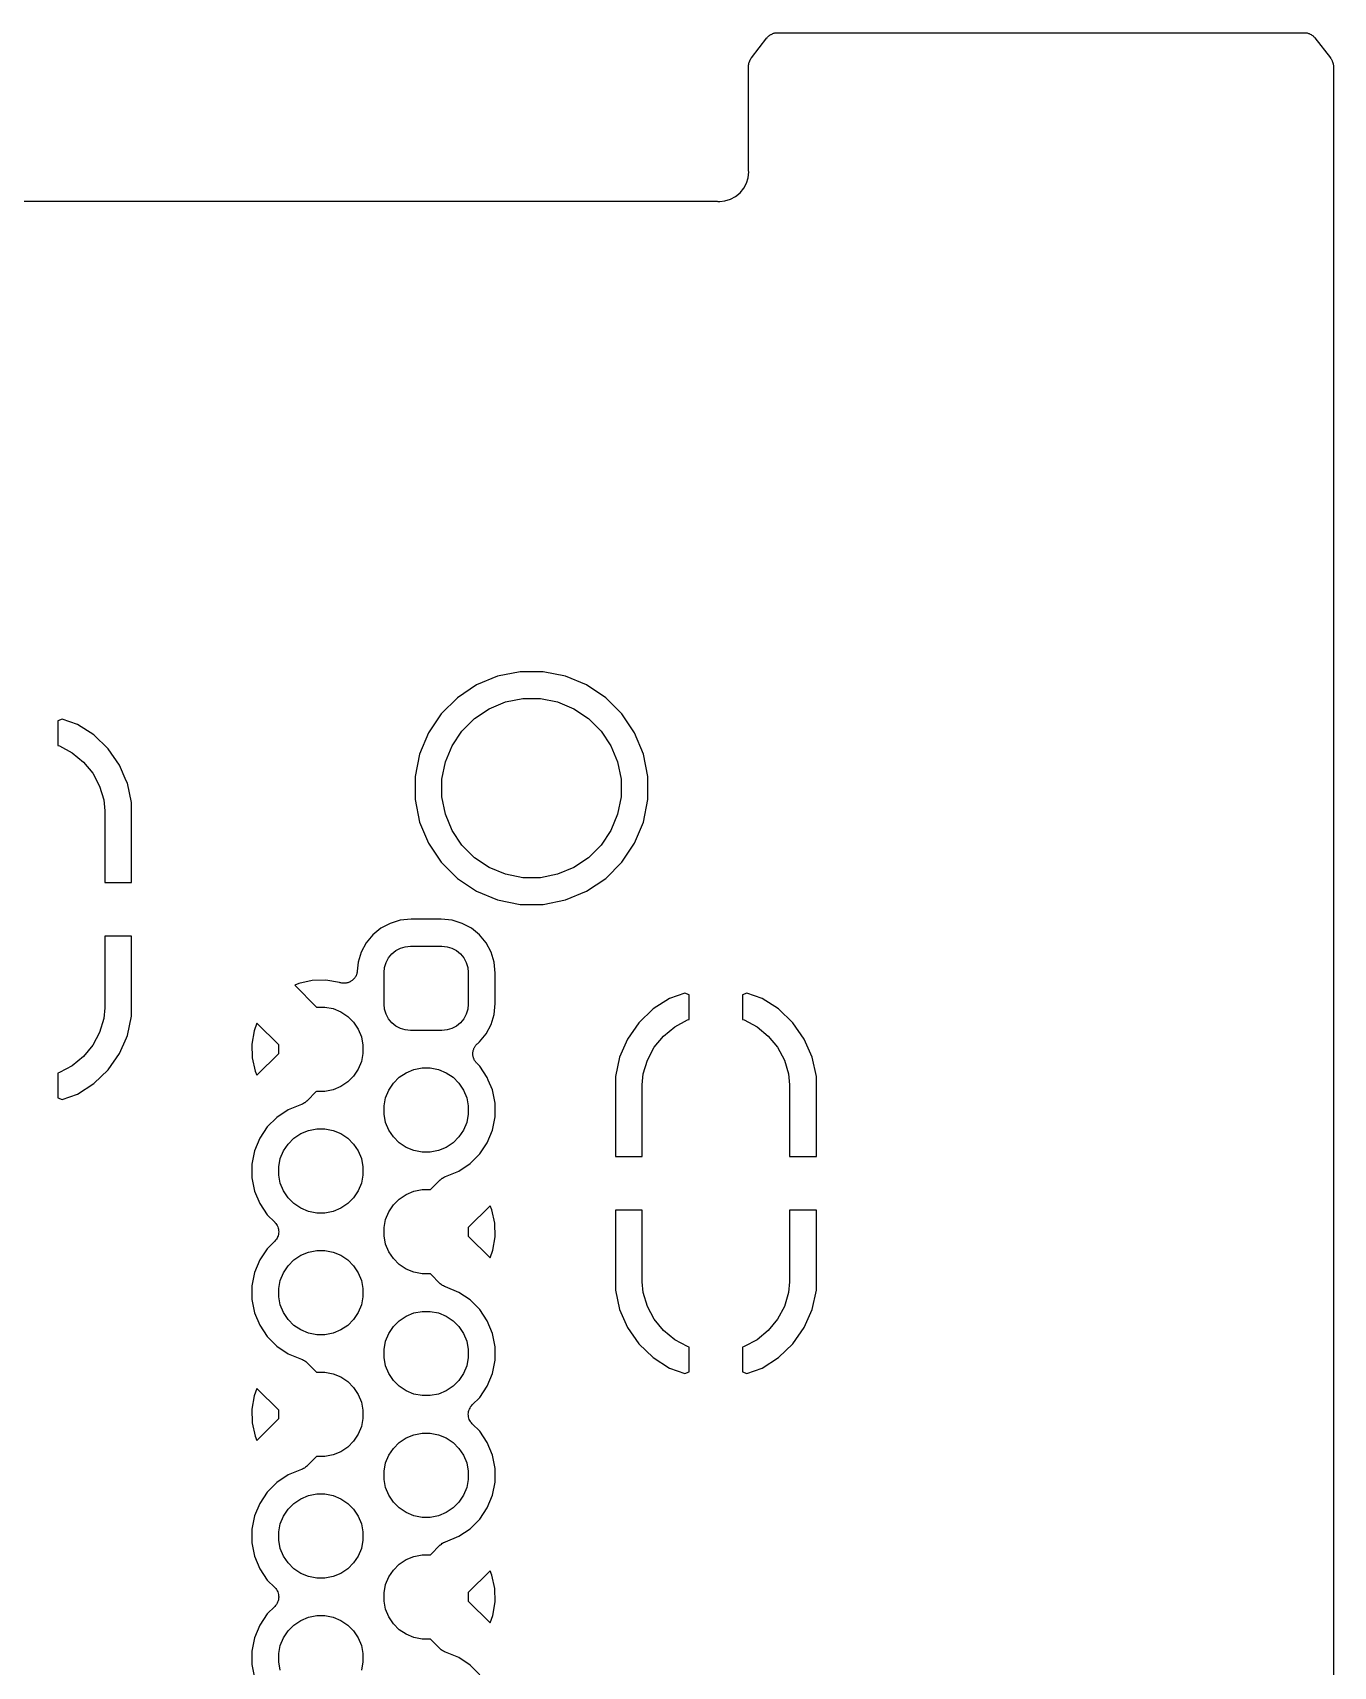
# Model space of a CAD drawing. Extents: x 49 to 143, y -158 to -38.
# Drawn here: x 130.5 to 142.85, y -53.42 to -37.92 of the extents above; entities that cross this region are included whole.
import ezdxf

# ---------------------------------------------------------------- set-up
doc = ezdxf.new("R2010")
doc.units = 0
doc.layers.add('BLACK', color=7, linetype='CONTINUOUS')

msp = doc.modelspace()

# ---------------------------------------------------------------- linework, layer by layer
at = {"layer": 'BLACK', "linetype": 'CONTINUOUS'}
for p, q in [((137.326, -38.1613), (137.474, -37.9708)), ((137.474, -37.9708), (137.475, -37.9694)), ((137.475, -37.9694), (137.48, -37.9643)), ((137.48, -37.9643), (137.485, -37.9587)), ((137.485, -37.9587), (137.489, -37.9554)), ((137.489, -37.9554), (137.493, -37.9517)), ((137.493, -37.9517), (137.499, -37.9476)), ((137.499, -37.9476), (137.504, -37.943)), ((137.504, -37.943), (137.509, -37.9406)), ((137.509, -37.9406), (137.513, -37.9376)), ((137.513, -37.9376), (137.52, -37.9348)), ((137.52, -37.9348), (137.526, -37.9314)), ((137.526, -37.9314), (137.531, -37.9299)), ((137.531, -37.9299), (137.536, -37.9278)), ((137.536, -37.9278), (137.543, -37.9263)), ((137.543, -37.9263), (137.55, -37.9242)), ((137.55, -37.9242), (137.555, -37.9237)), ((137.555, -37.9237), (137.56, -37.9226)), ((137.56, -37.9226), (137.567, -37.9225)), ((137.567, -37.9225), (137.574, -37.9218)), ((137.574, -37.9218), (142.575, -37.9218)), ((142.575, -37.9218), (142.577, -37.9218)), ((142.577, -37.9218), (142.584, -37.9226)), ((142.584, -37.9226), (142.591, -37.9228)), ((142.591, -37.9228), (142.596, -37.924)), ((142.596, -37.924), (142.601, -37.9246)), ((142.601, -37.9246), (142.608, -37.9268)), ((142.608, -37.9268), (142.615, -37.9284)), ((142.615, -37.9284), (142.62, -37.9305)), ((142.62, -37.9305), (142.625, -37.9321)), ((142.625, -37.9321), (142.631, -37.9356)), ((142.631, -37.9356), (142.638, -37.9385)), ((142.638, -37.9385), (142.642, -37.9415)), ((142.642, -37.9415), (142.647, -37.944)), ((142.647, -37.944), (142.652, -37.9487)), ((142.652, -37.9487), (142.658, -37.9528)), ((142.658, -37.9528), (142.662, -37.9566)), ((142.662, -37.9566), (142.666, -37.9599)), ((142.666, -37.9599), (142.67, -37.9656)), ((142.67, -37.9656), (142.675, -37.9708)), ((142.675, -37.9708), (142.823, -38.1613)), ((137.299, -38.2375), (137.3, -38.2337)), ((137.299, -38.2393), (137.299, -38.2375)), ((137.299, -39.2231), (137.299, -38.2393)), ((137.3, -38.2298), (137.301, -38.2214)), ((137.3, -38.2337), (137.3, -38.2298)), ((137.301, -38.2214), (137.302, -38.2129)), ((137.302, -38.2129), (137.303, -38.2092)), ((137.303, -38.2092), (137.304, -38.2054)), ((137.304, -38.2054), (137.307, -38.1974)), ((137.307, -38.1974), (137.31, -38.1893)), ((137.31, -38.1893), (137.311, -38.1859)), ((137.311, -38.1859), (137.313, -38.1823)), ((137.313, -38.1823), (137.317, -38.175)), ((137.317, -38.175), (137.322, -38.1675)), ((137.322, -38.1675), (137.324, -38.1646)), ((137.324, -38.1646), (137.326, -38.1613)), ((142.823, -38.1613), (142.824, -38.1627)), ((142.824, -38.1627), (142.826, -38.166)), ((142.826, -38.166), (142.829, -38.169)), ((142.829, -38.169), (142.833, -38.1766)), ((142.833, -38.1766), (142.837, -38.1839)), ((142.837, -38.1839), (142.839, -38.1875)), ((142.839, -38.1875), (142.84, -38.1909)), ((142.84, -38.1909), (142.843, -38.1991)), ((142.843, -38.1991), (142.846, -38.2071)), ((142.846, -38.2071), (142.846, -38.2109)), ((142.846, -38.2109), (142.848, -38.2146)), ((142.848, -38.2146), (142.848, -38.2231)), ((142.848, -38.2231), (142.85, -38.2316)), ((142.85, -38.2316), (142.85, -38.2355)), ((142.85, -38.2355), (142.85, -38.2393)), ((142.85, -38.2393), (142.85, -147.177)), ((137.253, -39.3988), (137.279, -39.3503)), ((137.279, -39.3503), (137.295, -39.2977)), ((137.295, -39.2977), (137.301, -39.243)), ((137.3, -39.2284), (137.299, -39.2231)), ((137.3, -39.2337), (137.3, -39.2284)), ((137.3, -39.2355), (137.3, -39.2337)), ((137.301, -39.243), (137.3, -39.2355)), ((55.3157, -39.522), (137, -39.522)), ((137, -39.522), (137.002, -39.522)), ((137.002, -39.522), (137.007, -39.5226)), ((137.007, -39.5226), (137.013, -39.5226)), ((137.013, -39.5226), (137.02, -39.5234)), ((137.02, -39.5234), (137.028, -39.5226)), ((137.028, -39.5226), (137.075, -39.518)), ((137.028, -39.5226), (137.028, -39.5226)), ((137.075, -39.518), (137.128, -39.502)), ((137.128, -39.502), (137.176, -39.4761)), ((137.176, -39.4761), (137.219, -39.4412)), ((137.219, -39.4412), (137.253, -39.3988)), ((135.13, -43.986), (134.917, -44.0284)), ((135.348, -43.986), (135.13, -43.986)), ((135.561, -44.0284), (135.348, -43.986)), ((134.716, -44.1116), (134.535, -44.2325)), ((134.917, -44.0284), (134.716, -44.1116)), ((135.762, -44.1116), (135.561, -44.0284)), ((135.943, -44.2325), (135.762, -44.1116)), ((134.535, -44.2325), (134.381, -44.3862)), ((134.836, -44.3367), (134.991, -44.2727)), ((134.991, -44.2727), (135.155, -44.24)), ((135.155, -44.24), (135.323, -44.24)), ((135.323, -44.24), (135.487, -44.2727)), ((135.487, -44.2727), (135.642, -44.3367)), ((136.097, -44.3862), (135.943, -44.2325)), ((130.784, -44.4348), (130.743, -44.4502)), ((130.743, -44.4502), (130.743, -44.6856)), ((130.928, -44.4855), (130.784, -44.4348)), ((131.084, -44.586), (130.928, -44.4855)), ((134.381, -44.3862), (134.261, -44.5671)), ((134.579, -44.5482), (134.697, -44.4298)), ((134.697, -44.4298), (134.836, -44.3367)), ((135.642, -44.3367), (135.781, -44.4298)), ((135.781, -44.4298), (135.899, -44.5482)), ((136.217, -44.5671), (136.097, -44.3862)), ((131.22, -44.7166), (131.084, -44.586)), ((134.261, -44.5671), (134.177, -44.768)), ((134.486, -44.6874), (134.579, -44.5482)), ((135.899, -44.5482), (135.992, -44.6874)), ((136.301, -44.768), (136.217, -44.5671)), ((130.743, -44.6856), (130.758, -44.6902)), ((130.758, -44.6902), (130.88, -44.7552)), ((130.88, -44.7552), (130.986, -44.8426)), ((131.328, -44.8712), (131.22, -44.7166)), ((134.177, -44.768), (134.135, -44.9813)), ((134.422, -44.8421), (134.486, -44.6874)), ((135.992, -44.6874), (136.056, -44.8421)), ((136.343, -44.9813), (136.301, -44.768)), ((130.986, -44.8426), (131.074, -44.9492)), ((131.074, -44.9492), (131.139, -45.0708)), ((131.392, -45.0196), (131.328, -44.8712)), ((134.389, -45.0063), (134.422, -44.8421)), ((136.056, -44.8421), (136.089, -45.0063)), ((131.139, -45.0708), (131.179, -45.2028)), ((131.403, -45.0439), (131.392, -45.0196)), ((131.392, -45.0196), (131.392, -45.0196)), ((131.443, -45.2267), (131.403, -45.0439)), ((134.135, -44.9813), (134.135, -45.1987)), ((134.389, -45.1737), (134.389, -45.0063)), ((136.089, -45.0063), (136.089, -45.1737)), ((136.343, -45.1987), (136.343, -44.9813)), ((131.179, -45.2028), (131.189, -45.3056)), ((131.443, -45.986), (131.443, -45.2267)), ((134.135, -45.1987), (134.177, -45.412)), ((134.422, -45.3379), (134.389, -45.1737)), ((136.089, -45.1737), (136.056, -45.3379)), ((136.301, -45.412), (136.343, -45.1987)), ((131.189, -45.3056), (131.189, -45.986)), ((134.177, -45.412), (134.261, -45.6129)), ((134.486, -45.4926), (134.422, -45.3379)), ((136.056, -45.3379), (135.992, -45.4926)), ((136.217, -45.6129), (136.301, -45.412)), ((134.579, -45.6318), (134.486, -45.4926)), ((135.992, -45.4926), (135.899, -45.6318)), ((134.261, -45.6129), (134.381, -45.7938)), ((134.697, -45.7502), (134.579, -45.6318)), ((135.899, -45.6318), (135.781, -45.7502)), ((136.097, -45.7938), (136.217, -45.6129)), ((134.381, -45.7938), (134.535, -45.9475)), ((134.836, -45.8433), (134.697, -45.7502)), ((134.991, -45.9073), (134.836, -45.8433)), ((135.642, -45.8433), (135.487, -45.9073)), ((135.781, -45.7502), (135.642, -45.8433)), ((135.943, -45.9475), (136.097, -45.7938)), ((131.189, -45.986), (131.443, -45.986)), ((134.535, -45.9475), (134.716, -46.0684)), ((135.155, -45.94), (134.991, -45.9073)), ((135.323, -45.94), (135.155, -45.94)), ((135.487, -45.9073), (135.323, -45.94)), ((135.762, -46.0684), (135.943, -45.9475)), ((134.716, -46.0684), (134.917, -46.1516)), ((134.917, -46.1516), (135.13, -46.194)), ((135.13, -46.194), (135.348, -46.194)), ((135.348, -46.194), (135.561, -46.1516)), ((135.561, -46.1516), (135.762, -46.0684)), ((133.991, -46.3445), (133.896, -46.3733)), ((134.096, -46.3342), (133.991, -46.3445)), ((134.382, -46.3342), (134.096, -46.3342)), ((134.487, -46.3445), (134.382, -46.3342)), ((134.582, -46.3733), (134.487, -46.3445)), ((131.189, -46.494), (131.189, -47.1744)), ((131.443, -46.494), (131.189, -46.494)), ((131.443, -47.2533), (131.443, -46.494)), ((133.732, -46.4829), (133.669, -46.5595)), ((133.808, -46.42), (133.732, -46.4829)), ((133.896, -46.3733), (133.808, -46.42)), ((134.67, -46.42), (134.582, -46.3733)), ((134.746, -46.4829), (134.67, -46.42)), ((134.809, -46.5595), (134.746, -46.4829)), ((133.622, -46.6469), (133.593, -46.7418)), ((133.669, -46.5595), (133.622, -46.6469)), ((133.912, -46.6633), (133.95, -46.6322)), ((133.95, -46.6322), (133.994, -46.6091)), ((133.994, -46.6091), (134.041, -46.5948)), ((134.041, -46.5948), (134.089, -46.59)), ((134.089, -46.59), (134.389, -46.59)), ((134.389, -46.59), (134.437, -46.5948)), ((134.437, -46.5948), (134.484, -46.6091)), ((134.484, -46.6091), (134.528, -46.6322)), ((134.528, -46.6322), (134.566, -46.6633)), ((134.856, -46.6469), (134.809, -46.5595)), ((134.885, -46.7418), (134.856, -46.6469)), ((133.593, -46.7418), (133.585, -46.8276)), ((133.839, -46.8404), (133.844, -46.7915)), ((133.844, -46.7915), (133.858, -46.7446)), ((133.858, -46.7446), (133.881, -46.7013)), ((133.881, -46.7013), (133.912, -46.6633)), ((134.566, -46.6633), (134.597, -46.7013)), ((134.597, -46.7013), (134.62, -46.7446)), ((134.62, -46.7446), (134.634, -46.7915)), ((134.634, -46.7915), (134.639, -46.8404)), ((134.895, -46.8466), (134.885, -46.7418)), ((133.031, -46.944), (132.992, -46.96)), ((132.992, -46.96), (132.992, -46.9612)), ((132.992, -46.9612), (133.198, -47.1677)), ((133.158, -46.9153), (133.031, -46.944)), ((133.287, -46.9121), (133.158, -46.9153)), ((133.415, -46.9342), (133.287, -46.9121)), ((133.417, -46.9348), (133.415, -46.9342)), ((133.421, -46.9365), (133.417, -46.9348)), ((133.429, -46.9381), (133.421, -46.9365)), ((133.437, -46.9403), (133.429, -46.9381)), ((133.441, -46.9406), (133.437, -46.9403)), ((133.445, -46.9415), (133.441, -46.9406)), ((133.453, -46.9415), (133.445, -46.9415)), ((133.462, -46.9421), (133.453, -46.9415)), ((133.466, -46.9416), (133.462, -46.9421)), ((133.47, -46.9417), (133.466, -46.9416)), ((133.478, -46.9401), (133.47, -46.9417)), ((133.486, -46.9391), (133.478, -46.9401)), ((133.49, -46.9378), (133.486, -46.9391)), ((133.494, -46.937), (133.49, -46.9378)), ((133.502, -46.934), (133.494, -46.937)), ((133.51, -46.9314), (133.502, -46.934)), ((133.513, -46.9293), (133.51, -46.9314)), ((133.517, -46.9277), (133.513, -46.9293)), ((133.524, -46.9233), (133.517, -46.9277)), ((133.531, -46.9193), (133.524, -46.9233)), ((133.535, -46.9165), (133.531, -46.9193)), ((133.538, -46.9142), (133.535, -46.9165)), ((133.544, -46.9085), (133.538, -46.9142)), ((133.55, -46.9032), (133.544, -46.9085)), ((133.553, -46.8998), (133.55, -46.9032)), ((133.556, -46.8969), (133.553, -46.8998)), ((133.561, -46.8901), (133.556, -46.8969)), ((133.566, -46.8837), (133.561, -46.8901)), ((133.567, -46.8799), (133.566, -46.8837)), ((133.57, -46.8764), (133.567, -46.8799)), ((133.573, -46.8689), (133.57, -46.8764)), ((133.577, -46.8616), (133.573, -46.8689)), ((133.578, -46.8575), (133.577, -46.8616)), ((133.58, -46.8536), (133.578, -46.8575)), ((133.581, -46.8456), (133.58, -46.8536)), ((133.584, -46.8378), (133.581, -46.8456)), ((133.585, -46.8294), (133.584, -46.8336)), ((133.584, -46.8336), (133.584, -46.8378)), ((133.585, -46.8276), (133.585, -46.8294)), ((133.839, -47.1396), (133.839, -46.8404)), ((134.639, -46.8404), (134.639, -47.1396)), ((134.895, -47.1334), (134.895, -46.8466)), ((136.55, -47.0855), (136.394, -47.186)), ((136.694, -47.0348), (136.55, -47.0855)), ((136.735, -47.0502), (136.694, -47.0348)), ((136.735, -47.2856), (136.735, -47.0502)), ((137.284, -47.0348), (137.243, -47.0502)), ((137.243, -47.0502), (137.243, -47.2856)), ((137.428, -47.0855), (137.284, -47.0348)), ((137.584, -47.186), (137.428, -47.0855)), ((131.179, -47.2772), (131.139, -47.4092)), ((131.189, -47.1744), (131.179, -47.2772)), ((131.403, -47.4361), (131.443, -47.2533)), ((133.198, -47.1677), (133.2, -47.1675)), ((133.2, -47.1675), (133.278, -47.1675)), ((133.278, -47.1675), (133.356, -47.1829)), ((133.356, -47.1829), (133.428, -47.213)), ((133.428, -47.213), (133.494, -47.2568)), ((133.494, -47.2568), (133.55, -47.3125)), ((133.844, -47.1885), (133.839, -47.1396)), ((133.858, -47.2354), (133.844, -47.1885)), ((133.881, -47.2787), (133.858, -47.2354)), ((133.912, -47.3167), (133.881, -47.2787)), ((134.597, -47.2787), (134.566, -47.3167)), ((134.62, -47.2354), (134.597, -47.2787)), ((134.634, -47.1885), (134.62, -47.2354)), ((134.639, -47.1396), (134.634, -47.1885)), ((134.856, -47.3331), (134.885, -47.2382)), ((134.885, -47.2382), (134.895, -47.1334)), ((136.394, -47.186), (136.258, -47.3166)), ((137.72, -47.3166), (137.584, -47.186)), ((131.139, -47.4092), (131.074, -47.5308)), ((132.606, -47.3926), (132.584, -47.5195)), ((132.633, -47.3209), (132.606, -47.3926)), ((132.839, -47.5269), (132.633, -47.3209)), ((133.55, -47.3125), (133.593, -47.378)), ((133.593, -47.378), (133.624, -47.4508)), ((133.95, -47.3478), (133.912, -47.3167)), ((133.994, -47.3709), (133.95, -47.3478)), ((134.041, -47.3852), (133.994, -47.3709)), ((134.089, -47.39), (134.041, -47.3852)), ((134.389, -47.39), (134.089, -47.39)), ((134.437, -47.3852), (134.389, -47.39)), ((134.484, -47.3709), (134.437, -47.3852)), ((134.528, -47.3478), (134.484, -47.3709)), ((134.566, -47.3167), (134.528, -47.3478)), ((134.746, -47.4971), (134.809, -47.4205)), ((134.809, -47.4205), (134.856, -47.3331)), ((136.258, -47.3166), (136.15, -47.4712)), ((136.492, -47.4426), (136.598, -47.3552)), ((136.598, -47.3552), (136.72, -47.2902)), ((136.72, -47.2902), (136.735, -47.2856)), ((137.243, -47.2856), (137.258, -47.2902)), ((137.258, -47.2902), (137.38, -47.3552)), ((137.38, -47.3552), (137.486, -47.4426)), ((137.828, -47.4712), (137.72, -47.3166)), ((131.074, -47.5308), (130.986, -47.6374)), ((131.328, -47.6088), (131.393, -47.4594)), ((131.393, -47.4594), (131.403, -47.4361)), ((131.393, -47.4594), (131.393, -47.4594)), ((132.584, -47.5195), (132.587, -47.6483)), ((132.839, -47.5281), (132.839, -47.5269)), ((132.839, -47.6069), (132.839, -47.5281)), ((133.624, -47.4508), (133.639, -47.5281)), ((133.639, -47.5281), (133.639, -47.6069)), ((134.684, -47.5842), (134.686, -47.5786)), ((134.684, -47.5908), (134.684, -47.5842)), ((134.686, -47.5786), (134.687, -47.573)), ((134.687, -47.573), (134.69, -47.5668)), ((134.69, -47.5668), (134.692, -47.5605)), ((134.692, -47.5605), (134.695, -47.5554)), ((134.695, -47.5554), (134.697, -47.5501)), ((134.697, -47.5501), (134.7, -47.5446)), ((134.7, -47.5446), (134.704, -47.5387)), ((134.704, -47.5387), (134.707, -47.5343)), ((134.707, -47.5343), (134.711, -47.5295)), ((134.711, -47.5295), (134.715, -47.5248)), ((134.715, -47.5248), (134.719, -47.5197)), ((134.719, -47.5197), (134.724, -47.5161)), ((134.724, -47.5161), (134.728, -47.512)), ((134.728, -47.512), (134.746, -47.4971)), ((136.15, -47.4712), (136.075, -47.6439)), ((136.339, -47.6708), (136.404, -47.5492)), ((136.404, -47.5492), (136.492, -47.4426)), ((137.486, -47.4426), (137.574, -47.5492)), ((137.574, -47.5492), (137.639, -47.6708)), ((137.903, -47.6439), (137.828, -47.4712)), ((130.88, -47.7248), (130.758, -47.7898)), ((130.986, -47.6374), (130.88, -47.7248)), ((131.22, -47.7634), (131.328, -47.6088)), ((132.587, -47.6483), (132.615, -47.7756)), ((132.633, -47.8146), (132.839, -47.6081)), ((132.839, -47.6081), (132.839, -47.6069)), ((133.624, -47.6842), (133.593, -47.757)), ((133.639, -47.6069), (133.624, -47.6842)), ((134.682, -47.5972), (134.684, -47.5908)), ((134.682, -47.603), (134.682, -47.5972)), ((134.682, -47.6088), (134.682, -47.603)), ((134.682, -47.6154), (134.682, -47.6088)), ((134.682, -47.622), (134.682, -47.6154)), ((134.683, -47.6277), (134.682, -47.622)), ((134.684, -47.6335), (134.683, -47.6277)), ((134.686, -47.6399), (134.684, -47.6335)), ((134.687, -47.6464), (134.686, -47.6399)), ((134.689, -47.6517), (134.687, -47.6464)), ((134.691, -47.6573), (134.689, -47.6517)), ((134.694, -47.6632), (134.691, -47.6573)), ((134.696, -47.6693), (134.694, -47.6632)), ((134.699, -47.6742), (134.696, -47.6693)), ((134.702, -47.6793), (134.699, -47.6742)), ((134.706, -47.6845), (134.702, -47.6793)), ((134.71, -47.69), (134.706, -47.6845)), ((134.714, -47.6941), (134.71, -47.69)), ((134.718, -47.6987), (134.714, -47.6941)), ((134.719, -47.6999), (134.718, -47.6987)), ((134.747, -47.7281), (134.719, -47.6999)), ((134.819, -47.8352), (134.747, -47.7281)), ((136.075, -47.6439), (136.035, -47.8267)), ((136.299, -47.8028), (136.339, -47.6708)), ((137.639, -47.6708), (137.679, -47.8028)), ((137.943, -47.8267), (137.903, -47.6439)), ((130.758, -47.7898), (130.743, -47.7944)), ((130.743, -47.7944), (130.743, -48.0298)), ((130.928, -47.9945), (131.084, -47.894)), ((131.084, -47.894), (131.22, -47.7634)), ((132.615, -47.7756), (132.632, -47.8143)), ((132.632, -47.8143), (132.633, -47.8146)), ((133.494, -47.8782), (133.428, -47.922)), ((133.55, -47.8225), (133.494, -47.8782)), ((133.593, -47.757), (133.55, -47.8225)), ((133.885, -47.9555), (133.928, -47.89)), ((133.928, -47.89), (133.984, -47.8343)), ((133.984, -47.8343), (134.05, -47.7905)), ((134.05, -47.7905), (134.122, -47.7604)), ((134.122, -47.7604), (134.2, -47.745)), ((134.2, -47.745), (134.278, -47.745)), ((134.278, -47.745), (134.356, -47.7604)), ((134.356, -47.7604), (134.428, -47.7905)), ((134.428, -47.7905), (134.494, -47.8343)), ((134.494, -47.8343), (134.55, -47.89)), ((134.55, -47.89), (134.593, -47.9555)), ((134.829, -47.8616), (134.819, -47.8352)), ((134.868, -47.9542), (134.829, -47.8616)), ((136.035, -47.8267), (136.035, -48.586)), ((136.289, -47.9056), (136.299, -47.8028)), ((137.679, -47.8028), (137.689, -47.9056)), ((137.943, -48.586), (137.943, -47.8267)), ((130.743, -48.0298), (130.784, -48.0452)), ((130.784, -48.0452), (130.928, -47.9945)), ((133.198, -47.9673), (133.105, -48.0605)), ((133.2, -47.9675), (133.198, -47.9673)), ((133.278, -47.9675), (133.2, -47.9675)), ((133.356, -47.9521), (133.278, -47.9675)), ((133.428, -47.922), (133.356, -47.9521)), ((133.839, -48.1056), (133.854, -48.0283)), ((133.854, -48.0283), (133.885, -47.9555)), ((134.593, -47.9555), (134.624, -48.0283)), ((134.624, -48.0283), (134.639, -48.1056)), ((134.893, -48.0806), (134.868, -47.9542)), ((136.289, -48.586), (136.289, -47.9056)), ((137.689, -47.9056), (137.689, -48.586)), ((132.929, -48.1429), (132.822, -48.2145)), ((133.055, -48.0907), (132.929, -48.1429)), ((133.063, -48.0886), (133.055, -48.0907)), ((133.064, -48.088), (133.063, -48.0883)), ((133.063, -48.0883), (133.063, -48.0886)), ((133.074, -48.0826), (133.064, -48.088)), ((133.085, -48.0772), (133.074, -48.0826)), ((133.086, -48.0764), (133.085, -48.0767)), ((133.085, -48.0767), (133.085, -48.0772)), ((133.095, -48.069), (133.086, -48.0764)), ((133.104, -48.0617), (133.095, -48.069)), ((133.105, -48.0607), (133.104, -48.0617)), ((133.105, -48.0605), (133.105, -48.0607)), ((133.105, -48.0607), (133.105, -48.0607)), ((133.105, -48.0607), (133.105, -48.0607)), ((133.839, -48.1844), (133.839, -48.1056)), ((133.854, -48.2617), (133.839, -48.1844)), ((134.639, -48.1844), (134.624, -48.2617)), ((134.639, -48.1056), (134.639, -48.1844)), ((134.868, -48.3358), (134.893, -48.2094)), ((134.893, -48.2094), (134.893, -48.0806)), ((132.731, -48.3056), (132.659, -48.4127)), ((132.822, -48.2145), (132.731, -48.3056)), ((133.05, -48.368), (133.122, -48.3379)), ((133.122, -48.3379), (133.2, -48.3225)), ((133.2, -48.3225), (133.278, -48.3225)), ((133.278, -48.3225), (133.356, -48.3379)), ((133.356, -48.3379), (133.428, -48.368)), ((133.885, -48.3345), (133.854, -48.2617)), ((133.928, -48.4), (133.885, -48.3345)), ((134.593, -48.3345), (134.55, -48.4)), ((134.624, -48.2617), (134.593, -48.3345)), ((134.819, -48.4548), (134.868, -48.3358)), ((132.659, -48.4127), (132.61, -48.5317)), ((132.885, -48.533), (132.928, -48.4675)), ((132.928, -48.4675), (132.984, -48.4118)), ((132.984, -48.4118), (133.05, -48.368)), ((133.428, -48.368), (133.494, -48.4118)), ((133.494, -48.4118), (133.55, -48.4675)), ((133.55, -48.4675), (133.593, -48.533)), ((133.984, -48.4557), (133.928, -48.4)), ((134.05, -48.4995), (133.984, -48.4557)), ((134.122, -48.5296), (134.05, -48.4995)), ((134.428, -48.4995), (134.356, -48.5296)), ((134.494, -48.4557), (134.428, -48.4995)), ((134.55, -48.4), (134.494, -48.4557)), ((134.747, -48.5619), (134.819, -48.4548)), ((132.61, -48.5317), (132.585, -48.6581)), ((132.585, -48.6581), (132.585, -48.7869)), ((132.839, -48.6831), (132.854, -48.6058)), ((132.854, -48.6058), (132.885, -48.533)), ((133.593, -48.533), (133.624, -48.6058)), ((133.624, -48.6058), (133.639, -48.6831)), ((134.2, -48.545), (134.122, -48.5296)), ((134.278, -48.545), (134.2, -48.545)), ((134.356, -48.5296), (134.278, -48.545)), ((134.549, -48.7246), (134.656, -48.653)), ((134.656, -48.653), (134.747, -48.5619)), ((136.035, -48.586), (136.289, -48.586)), ((137.689, -48.586), (137.943, -48.586)), ((132.585, -48.7869), (132.61, -48.9133)), ((132.839, -48.7619), (132.839, -48.6831)), ((132.854, -48.8392), (132.839, -48.7619)), ((133.639, -48.7619), (133.624, -48.8392)), ((133.639, -48.6831), (133.639, -48.7619)), ((134.28, -48.9002), (134.373, -48.807)), ((134.373, -48.8068), (134.374, -48.8058)), ((134.373, -48.807), (134.373, -48.8068)), ((134.373, -48.8068), (134.373, -48.8068)), ((134.373, -48.8068), (134.373, -48.8068)), ((134.374, -48.8058), (134.383, -48.7985)), ((134.383, -48.7985), (134.392, -48.7911)), ((134.392, -48.7911), (134.393, -48.7908)), ((134.393, -48.7903), (134.404, -48.7849)), ((134.393, -48.7908), (134.393, -48.7903)), ((134.404, -48.7849), (134.414, -48.7795)), ((134.414, -48.7795), (134.415, -48.7792)), ((134.415, -48.7789), (134.423, -48.7768)), ((134.415, -48.7792), (134.415, -48.7789)), ((134.423, -48.7768), (134.549, -48.7246)), ((132.61, -48.9133), (132.659, -49.0323)), ((132.885, -48.912), (132.854, -48.8392)), ((132.928, -48.9775), (132.885, -48.912)), ((132.984, -49.0332), (132.928, -48.9775)), ((133.55, -48.9775), (133.494, -49.0332)), ((133.593, -48.912), (133.55, -48.9775)), ((133.624, -48.8392), (133.593, -48.912)), ((133.984, -48.9893), (134.05, -48.9455)), ((134.05, -48.9455), (134.122, -48.9154)), ((134.122, -48.9154), (134.2, -48.9)), ((134.2, -48.9), (134.278, -48.9)), ((134.278, -48.9), (134.28, -48.9002)), ((132.659, -49.0323), (132.731, -49.1394)), ((132.731, -49.1394), (132.802, -49.2102)), ((133.05, -49.077), (132.984, -49.0332)), ((133.122, -49.1071), (133.05, -49.077)), ((133.2, -49.1225), (133.122, -49.1071)), ((133.278, -49.1225), (133.2, -49.1225)), ((133.356, -49.1071), (133.278, -49.1225)), ((133.428, -49.077), (133.356, -49.1071)), ((133.494, -49.0332), (133.428, -49.077)), ((133.854, -49.1833), (133.885, -49.1105)), ((133.885, -49.1105), (133.928, -49.045)), ((133.928, -49.045), (133.984, -48.9893)), ((134.845, -49.0529), (134.639, -49.2594)), ((134.846, -49.0532), (134.845, -49.0529)), ((134.863, -49.0919), (134.846, -49.0532)), ((134.891, -49.2192), (134.863, -49.0919)), ((136.035, -49.094), (136.035, -49.8533)), ((136.289, -49.094), (136.035, -49.094)), ((136.289, -49.7744), (136.289, -49.094)), ((137.689, -49.094), (137.689, -49.7744)), ((137.943, -49.094), (137.689, -49.094)), ((137.943, -49.8533), (137.943, -49.094)), ((132.802, -49.2102), (132.802, -49.2108)), ((132.802, -49.2108), (132.802, -49.2108)), ((132.802, -49.2108), (132.802, -49.2108)), ((132.802, -49.2108), (132.803, -49.2115)), ((132.803, -49.2115), (132.811, -49.2209)), ((132.811, -49.2209), (132.818, -49.2301)), ((132.818, -49.2301), (132.818, -49.2305)), ((132.818, -49.2305), (132.819, -49.2308)), ((132.819, -49.2308), (132.824, -49.2415)), ((132.824, -49.2415), (132.83, -49.252)), ((132.83, -49.252), (132.83, -49.2524)), ((132.83, -49.2524), (132.83, -49.2528)), ((132.83, -49.2528), (132.833, -49.2644)), ((132.833, -49.2644), (132.837, -49.2758)), ((132.837, -49.2758), (132.837, -49.2762)), ((132.837, -49.2762), (132.837, -49.2766)), ((132.837, -49.2766), (132.838, -49.2885)), ((132.838, -49.2885), (132.839, -49.3004)), ((133.839, -49.2606), (133.854, -49.1833)), ((133.839, -49.3394), (133.839, -49.2606)), ((134.639, -49.2594), (134.639, -49.2606)), ((134.639, -49.2606), (134.639, -49.3394)), ((134.894, -49.348), (134.891, -49.2192)), ((132.802, -49.3898), (132.731, -49.4606)), ((132.809, -49.3805), (132.802, -49.3898)), ((132.817, -49.3714), (132.809, -49.3805)), ((132.818, -49.3706), (132.817, -49.371)), ((132.817, -49.371), (132.817, -49.3714)), ((132.823, -49.3601), (132.818, -49.3706)), ((132.829, -49.3496), (132.823, -49.3601)), ((132.833, -49.3374), (132.829, -49.3488)), ((132.829, -49.3488), (132.829, -49.3492)), ((132.829, -49.3492), (132.829, -49.3496)), ((132.836, -49.326), (132.833, -49.3374)), ((132.838, -49.3132), (132.836, -49.3251)), ((132.836, -49.3251), (132.836, -49.3255)), ((132.836, -49.3255), (132.836, -49.326)), ((132.839, -49.3013), (132.838, -49.3132)), ((132.839, -49.3004), (132.839, -49.3009)), ((132.839, -49.3009), (132.839, -49.3013)), ((133.854, -49.4167), (133.839, -49.3394)), ((133.885, -49.4895), (133.854, -49.4167)), ((134.639, -49.3394), (134.639, -49.3406)), ((134.639, -49.3406), (134.845, -49.5466)), ((134.872, -49.4749), (134.894, -49.348)), ((132.659, -49.5677), (132.61, -49.6867)), ((132.731, -49.4606), (132.659, -49.5677)), ((132.928, -49.6225), (132.984, -49.5668)), ((132.984, -49.5668), (133.05, -49.523)), ((133.05, -49.523), (133.122, -49.4929)), ((133.122, -49.4929), (133.2, -49.4775)), ((133.2, -49.4775), (133.278, -49.4775)), ((133.278, -49.4775), (133.356, -49.4929)), ((133.356, -49.4929), (133.428, -49.523)), ((133.428, -49.523), (133.494, -49.5668)), ((133.494, -49.5668), (133.55, -49.6225)), ((133.928, -49.555), (133.885, -49.4895)), ((133.984, -49.6107), (133.928, -49.555)), ((134.845, -49.5466), (134.872, -49.4749)), ((132.61, -49.6867), (132.585, -49.8131)), ((132.854, -49.7608), (132.885, -49.688)), ((132.885, -49.688), (132.928, -49.6225)), ((133.55, -49.6225), (133.593, -49.688)), ((133.593, -49.688), (133.624, -49.7608)), ((134.05, -49.6545), (133.984, -49.6107)), ((134.122, -49.6846), (134.05, -49.6545)), ((134.2, -49.7), (134.122, -49.6846)), ((134.278, -49.7), (134.2, -49.7)), ((134.28, -49.6998), (134.278, -49.7)), ((134.373, -49.793), (134.28, -49.6998)), ((132.585, -49.8131), (132.585, -49.9419)), ((132.839, -49.8381), (132.854, -49.7608)), ((132.839, -49.9169), (132.839, -49.8381)), ((133.624, -49.7608), (133.639, -49.8381)), ((133.639, -49.8381), (133.639, -49.9169)), ((134.382, -49.8004), (134.373, -49.793)), ((134.391, -49.8079), (134.382, -49.8004)), ((134.391, -49.8082), (134.391, -49.8079)), ((134.392, -49.8087), (134.391, -49.8082)), ((134.402, -49.8142), (134.392, -49.8087)), ((134.412, -49.8199), (134.402, -49.8142)), ((134.413, -49.8201), (134.412, -49.8199)), ((134.414, -49.8204), (134.413, -49.8201)), ((134.422, -49.823), (134.414, -49.8204)), ((134.549, -49.8754), (134.422, -49.823)), ((134.656, -49.947), (134.549, -49.8754)), ((136.035, -49.8533), (136.075, -50.0361)), ((136.299, -49.8772), (136.289, -49.7744)), ((136.339, -50.0092), (136.299, -49.8772)), ((137.679, -49.8772), (137.639, -50.0092)), ((137.689, -49.7744), (137.679, -49.8772)), ((137.903, -50.0361), (137.943, -49.8533)), ((132.585, -49.9419), (132.61, -50.0683)), ((132.61, -50.0683), (132.659, -50.1873)), ((132.854, -49.9942), (132.839, -49.9169)), ((132.885, -50.067), (132.854, -49.9942)), ((132.928, -50.1325), (132.885, -50.067)), ((133.593, -50.067), (133.55, -50.1325)), ((133.624, -49.9942), (133.593, -50.067)), ((133.639, -49.9169), (133.624, -49.9942)), ((134.122, -50.0704), (134.2, -50.055)), ((134.2, -50.055), (134.278, -50.055)), ((134.278, -50.055), (134.356, -50.0704)), ((134.747, -50.0381), (134.656, -49.947)), ((134.819, -50.1452), (134.747, -50.0381)), ((136.075, -50.0361), (136.15, -50.2088)), ((136.404, -50.1308), (136.339, -50.0092)), ((137.639, -50.0092), (137.574, -50.1308)), ((137.828, -50.2088), (137.903, -50.0361)), ((132.659, -50.1873), (132.731, -50.2944)), ((132.984, -50.1882), (132.928, -50.1325)), ((133.05, -50.232), (132.984, -50.1882)), ((133.494, -50.1882), (133.428, -50.232)), ((133.55, -50.1325), (133.494, -50.1882)), ((133.885, -50.2655), (133.928, -50.2)), ((133.928, -50.2), (133.984, -50.1443)), ((133.984, -50.1443), (134.05, -50.1005)), ((134.05, -50.1005), (134.122, -50.0704)), ((134.356, -50.0704), (134.428, -50.1005)), ((134.428, -50.1005), (134.494, -50.1443)), ((134.494, -50.1443), (134.55, -50.2)), ((134.55, -50.2), (134.593, -50.2655)), ((134.868, -50.2642), (134.819, -50.1452)), ((136.15, -50.2088), (136.258, -50.3634)), ((136.492, -50.2374), (136.404, -50.1308)), ((137.574, -50.1308), (137.486, -50.2374)), ((137.72, -50.3634), (137.828, -50.2088)), ((132.731, -50.2944), (132.822, -50.3855)), ((133.122, -50.2621), (133.05, -50.232)), ((133.2, -50.2775), (133.122, -50.2621)), ((133.278, -50.2775), (133.2, -50.2775)), ((133.356, -50.2621), (133.278, -50.2775)), ((133.428, -50.232), (133.356, -50.2621)), ((133.839, -50.4156), (133.854, -50.3383)), ((133.854, -50.3383), (133.885, -50.2655)), ((134.593, -50.2655), (134.624, -50.3383)), ((134.624, -50.3383), (134.639, -50.4156)), ((134.893, -50.3906), (134.868, -50.2642)), ((136.258, -50.3634), (136.394, -50.494)), ((136.598, -50.3248), (136.492, -50.2374)), ((136.72, -50.3898), (136.598, -50.3248)), ((137.38, -50.3248), (137.258, -50.3898)), ((137.486, -50.2374), (137.38, -50.3248)), ((137.584, -50.494), (137.72, -50.3634)), ((132.822, -50.3855), (132.929, -50.4571)), ((132.929, -50.4571), (133.056, -50.5095)), ((133.056, -50.5095), (133.064, -50.5121)), ((133.064, -50.5121), (133.065, -50.5124)), ((133.065, -50.5124), (133.066, -50.5126)), ((133.066, -50.5126), (133.076, -50.5183)), ((133.076, -50.5183), (133.086, -50.5238)), ((133.086, -50.5238), (133.087, -50.5243)), ((133.087, -50.5243), (133.087, -50.5246)), ((133.087, -50.5246), (133.096, -50.5321)), ((133.096, -50.5321), (133.105, -50.5395)), ((133.839, -50.4944), (133.839, -50.4156)), ((133.854, -50.5717), (133.839, -50.4944)), ((134.639, -50.4944), (134.624, -50.5717)), ((134.639, -50.4156), (134.639, -50.4944)), ((134.868, -50.6458), (134.893, -50.5194)), ((134.893, -50.5194), (134.893, -50.3906)), ((136.394, -50.494), (136.55, -50.5945)), ((136.735, -50.3944), (136.72, -50.3898)), ((136.735, -50.6298), (136.735, -50.3944)), ((137.258, -50.3898), (137.243, -50.3944)), ((137.243, -50.3944), (137.243, -50.6298)), ((137.428, -50.5945), (137.584, -50.494)), ((133.105, -50.5395), (133.198, -50.6327)), ((133.198, -50.6327), (133.2, -50.6325)), ((133.2, -50.6325), (133.278, -50.6325)), ((133.278, -50.6325), (133.356, -50.6479)), ((133.356, -50.6479), (133.428, -50.678)), ((133.428, -50.678), (133.494, -50.7218)), ((133.885, -50.6445), (133.854, -50.5717)), ((133.928, -50.71), (133.885, -50.6445)), ((134.593, -50.6445), (134.55, -50.71)), ((134.624, -50.5717), (134.593, -50.6445)), ((134.819, -50.7648), (134.868, -50.6458)), ((136.55, -50.5945), (136.694, -50.6452)), ((136.694, -50.6452), (136.735, -50.6298)), ((137.243, -50.6298), (137.284, -50.6452)), ((137.284, -50.6452), (137.428, -50.5945)), ((132.633, -50.7859), (132.606, -50.8576)), ((132.839, -50.9919), (132.633, -50.7859)), ((133.494, -50.7218), (133.55, -50.7775)), ((133.55, -50.7775), (133.593, -50.843)), ((133.593, -50.843), (133.624, -50.9158)), ((133.984, -50.7657), (133.928, -50.71)), ((134.05, -50.8095), (133.984, -50.7657)), ((134.122, -50.8396), (134.05, -50.8095)), ((134.2, -50.855), (134.122, -50.8396)), ((134.356, -50.8396), (134.278, -50.855)), ((134.428, -50.8095), (134.356, -50.8396)), ((134.494, -50.7657), (134.428, -50.8095)), ((134.55, -50.71), (134.494, -50.7657)), ((134.747, -50.8719), (134.819, -50.7648)), ((132.606, -50.8576), (132.584, -50.9845)), ((132.584, -50.9845), (132.587, -51.1133)), ((132.839, -50.9931), (132.839, -50.9919)), ((132.839, -51.0719), (132.839, -50.9931)), ((133.624, -50.9158), (133.639, -50.9931)), ((133.639, -50.9931), (133.639, -51.0719)), ((134.278, -50.855), (134.2, -50.855)), ((134.642, -51.0065), (134.645, -50.9951)), ((134.645, -50.9951), (134.649, -50.9837)), ((134.649, -50.9829), (134.655, -50.9723)), ((134.649, -50.9833), (134.649, -50.9829)), ((134.649, -50.9837), (134.649, -50.9833)), ((134.655, -50.9723), (134.66, -50.9619)), ((134.66, -50.9619), (134.661, -50.9615)), ((134.661, -50.9611), (134.669, -50.9519)), ((134.661, -50.9615), (134.661, -50.9611)), ((134.669, -50.9519), (134.676, -50.9427)), ((134.676, -50.9427), (134.747, -50.8719)), ((132.587, -51.1133), (132.615, -51.2406)), ((132.633, -51.2796), (132.839, -51.0731)), ((132.839, -51.0731), (132.839, -51.0719)), ((133.624, -51.1492), (133.593, -51.222)), ((133.639, -51.0719), (133.624, -51.1492)), ((134.639, -51.0312), (134.64, -51.0193)), ((134.639, -51.0316), (134.639, -51.0312)), ((134.639, -51.0321), (134.639, -51.0316)), ((134.64, -51.0438), (134.639, -51.0321)), ((134.64, -51.0193), (134.642, -51.0074)), ((134.641, -51.0559), (134.64, -51.0438)), ((134.641, -51.0563), (134.641, -51.0559)), ((134.641, -51.0567), (134.641, -51.0563)), ((134.645, -51.0681), (134.641, -51.0567)), ((134.642, -51.007), (134.642, -51.0065)), ((134.642, -51.0074), (134.642, -51.007)), ((134.648, -51.0797), (134.645, -51.0681)), ((134.648, -51.0801), (134.648, -51.0797)), ((134.648, -51.0805), (134.648, -51.0801)), ((134.654, -51.0911), (134.648, -51.0805)), ((134.659, -51.1017), (134.654, -51.0911)), ((134.66, -51.102), (134.659, -51.1017)), ((134.66, -51.1024), (134.66, -51.102)), ((134.668, -51.1117), (134.66, -51.1024)), ((134.675, -51.121), (134.668, -51.1117)), ((134.676, -51.1216), (134.675, -51.121)), ((134.676, -51.1217), (134.676, -51.1216)), ((134.676, -51.1223), (134.676, -51.1217)), ((134.676, -51.1217), (134.676, -51.1217)), ((134.747, -51.1931), (134.676, -51.1223)), ((132.615, -51.2406), (132.632, -51.2793)), ((132.632, -51.2793), (132.633, -51.2796)), ((133.55, -51.2875), (133.494, -51.3432)), ((133.593, -51.222), (133.55, -51.2875)), ((133.928, -51.355), (133.984, -51.2993)), ((133.984, -51.2993), (134.05, -51.2555)), ((134.05, -51.2555), (134.122, -51.2254)), ((134.122, -51.2254), (134.2, -51.21)), ((134.2, -51.21), (134.278, -51.21)), ((134.278, -51.21), (134.356, -51.2254)), ((134.356, -51.2254), (134.428, -51.2555)), ((134.428, -51.2555), (134.494, -51.2993)), ((134.494, -51.2993), (134.55, -51.355)), ((134.819, -51.3002), (134.747, -51.1931)), ((134.868, -51.4192), (134.819, -51.3002)), ((133.198, -51.4323), (133.105, -51.5255)), ((133.2, -51.4325), (133.198, -51.4323)), ((133.278, -51.4325), (133.2, -51.4325)), ((133.356, -51.4171), (133.278, -51.4325)), ((133.428, -51.387), (133.356, -51.4171)), ((133.494, -51.3432), (133.428, -51.387)), ((133.854, -51.4933), (133.885, -51.4205)), ((133.885, -51.4205), (133.928, -51.355)), ((134.55, -51.355), (134.593, -51.4205)), ((134.593, -51.4205), (134.624, -51.4933)), ((134.893, -51.5456), (134.868, -51.4192)), ((132.929, -51.6079), (132.822, -51.6795)), ((133.055, -51.5557), (132.929, -51.6079)), ((133.063, -51.5536), (133.055, -51.5557)), ((133.064, -51.553), (133.063, -51.5533)), ((133.063, -51.5533), (133.063, -51.5536)), ((133.074, -51.5476), (133.064, -51.553)), ((133.085, -51.5422), (133.074, -51.5476)), ((133.086, -51.5414), (133.085, -51.5417)), ((133.085, -51.5417), (133.085, -51.5422)), ((133.095, -51.534), (133.086, -51.5414)), ((133.104, -51.5267), (133.095, -51.534)), ((133.105, -51.5257), (133.104, -51.5267)), ((133.105, -51.5255), (133.105, -51.5257)), ((133.105, -51.5257), (133.105, -51.5257)), ((133.105, -51.5257), (133.105, -51.5257)), ((133.839, -51.5706), (133.854, -51.4933)), ((133.839, -51.6494), (133.839, -51.5706)), ((134.624, -51.4933), (134.639, -51.5706)), ((134.639, -51.5706), (134.639, -51.6494)), ((134.893, -51.6744), (134.893, -51.5456)), ((132.731, -51.7706), (132.659, -51.8777)), ((132.822, -51.6795), (132.731, -51.7706)), ((133.854, -51.7267), (133.839, -51.6494)), ((133.885, -51.7995), (133.854, -51.7267)), ((134.624, -51.7267), (134.593, -51.7995)), ((134.639, -51.6494), (134.624, -51.7267)), ((134.868, -51.8008), (134.893, -51.6744)), ((132.659, -51.8777), (132.61, -51.9967)), ((132.928, -51.9325), (132.984, -51.8768)), ((132.984, -51.8768), (133.05, -51.833)), ((133.05, -51.833), (133.122, -51.8029)), ((133.122, -51.8029), (133.2, -51.7875)), ((133.2, -51.7875), (133.278, -51.7875)), ((133.278, -51.7875), (133.356, -51.8029)), ((133.356, -51.8029), (133.428, -51.833)), ((133.428, -51.833), (133.494, -51.8768)), ((133.494, -51.8768), (133.55, -51.9325)), ((133.928, -51.865), (133.885, -51.7995)), ((133.984, -51.9207), (133.928, -51.865)), ((134.05, -51.9645), (133.984, -51.9207)), ((134.494, -51.9207), (134.428, -51.9645)), ((134.55, -51.865), (134.494, -51.9207)), ((134.593, -51.7995), (134.55, -51.865)), ((134.747, -52.0269), (134.819, -51.9198)), ((134.819, -51.9198), (134.868, -51.8008)), ((132.61, -51.9967), (132.585, -52.1231)), ((132.839, -52.1481), (132.854, -52.0708)), ((132.854, -52.0708), (132.885, -51.998)), ((132.885, -51.998), (132.928, -51.9325)), ((133.55, -51.9325), (133.593, -51.998)), ((133.593, -51.998), (133.624, -52.0708)), ((133.624, -52.0708), (133.639, -52.1481)), ((134.122, -51.9946), (134.05, -51.9645)), ((134.2, -52.01), (134.122, -51.9946)), ((134.278, -52.01), (134.2, -52.01)), ((134.356, -51.9946), (134.278, -52.01)), ((134.428, -51.9645), (134.356, -51.9946)), ((134.656, -52.118), (134.747, -52.0269)), ((132.585, -52.1231), (132.585, -52.2519)), ((132.839, -52.2269), (132.839, -52.1481)), ((132.854, -52.3042), (132.839, -52.2269)), ((133.639, -52.2269), (133.624, -52.3042)), ((133.639, -52.1481), (133.639, -52.2269)), ((134.423, -52.2418), (134.549, -52.1896)), ((134.549, -52.1896), (134.656, -52.118)), ((132.585, -52.2519), (132.61, -52.3783)), ((132.61, -52.3783), (132.659, -52.4973)), ((132.885, -52.377), (132.854, -52.3042)), ((132.928, -52.4425), (132.885, -52.377)), ((133.593, -52.377), (133.55, -52.4425)), ((133.624, -52.3042), (133.593, -52.377)), ((134.05, -52.4105), (134.122, -52.3804)), ((134.122, -52.3804), (134.2, -52.365)), ((134.2, -52.365), (134.278, -52.365)), ((134.278, -52.365), (134.28, -52.3652)), ((134.28, -52.3652), (134.373, -52.272)), ((134.373, -52.2718), (134.374, -52.2708)), ((134.373, -52.272), (134.373, -52.2718)), ((134.373, -52.2718), (134.373, -52.2718)), ((134.373, -52.2718), (134.373, -52.2718)), ((134.374, -52.2708), (134.383, -52.2635)), ((134.383, -52.2635), (134.392, -52.2561)), ((134.392, -52.2561), (134.393, -52.2558)), ((134.393, -52.2553), (134.404, -52.2499)), ((134.393, -52.2558), (134.393, -52.2553)), ((134.404, -52.2499), (134.414, -52.2445)), ((134.414, -52.2445), (134.415, -52.2442)), ((134.415, -52.2439), (134.423, -52.2418)), ((134.415, -52.2442), (134.415, -52.2439)), ((132.659, -52.4973), (132.731, -52.6044)), ((132.984, -52.4982), (132.928, -52.4425)), ((133.05, -52.542), (132.984, -52.4982)), ((133.122, -52.5721), (133.05, -52.542)), ((133.428, -52.542), (133.356, -52.5721)), ((133.494, -52.4982), (133.428, -52.542)), ((133.55, -52.4425), (133.494, -52.4982)), ((133.885, -52.5755), (133.928, -52.51)), ((133.928, -52.51), (133.984, -52.4543)), ((133.984, -52.4543), (134.05, -52.4105)), ((134.845, -52.5179), (134.639, -52.7244)), ((134.846, -52.5182), (134.845, -52.5179)), ((134.863, -52.5569), (134.846, -52.5182)), ((132.731, -52.6044), (132.802, -52.6752)), ((132.802, -52.6752), (132.802, -52.6758)), ((132.802, -52.6758), (132.802, -52.6758)), ((132.802, -52.6758), (132.802, -52.6758)), ((132.802, -52.6758), (132.803, -52.6765)), ((132.803, -52.6765), (132.811, -52.6859)), ((132.811, -52.6859), (132.818, -52.6951)), ((132.818, -52.6951), (132.818, -52.6955)), ((132.818, -52.6955), (132.819, -52.6958)), ((132.819, -52.6958), (132.824, -52.7065)), ((133.2, -52.5875), (133.122, -52.5721)), ((133.278, -52.5875), (133.2, -52.5875)), ((133.356, -52.5721), (133.278, -52.5875)), ((133.839, -52.7256), (133.854, -52.6483)), ((133.854, -52.6483), (133.885, -52.5755)), ((134.891, -52.6842), (134.863, -52.5569)), ((134.894, -52.813), (134.891, -52.6842)), ((132.802, -52.8548), (132.731, -52.9256)), ((132.809, -52.8455), (132.802, -52.8548)), ((132.817, -52.8364), (132.809, -52.8455)), ((132.818, -52.8356), (132.817, -52.836)), ((132.817, -52.836), (132.817, -52.8364)), ((132.823, -52.8251), (132.818, -52.8356)), ((132.829, -52.8146), (132.823, -52.8251)), ((132.824, -52.7065), (132.83, -52.717)), ((132.833, -52.8024), (132.829, -52.8138)), ((132.829, -52.8138), (132.829, -52.8142)), ((132.829, -52.8142), (132.829, -52.8146)), ((132.83, -52.717), (132.83, -52.7174)), ((132.83, -52.7174), (132.83, -52.7178)), ((132.83, -52.7178), (132.833, -52.7294)), ((132.833, -52.7294), (132.837, -52.7408)), ((132.836, -52.791), (132.833, -52.8024)), ((132.838, -52.7782), (132.836, -52.7901)), ((132.836, -52.7901), (132.836, -52.7905)), ((132.836, -52.7905), (132.836, -52.791)), ((132.837, -52.7408), (132.837, -52.7412)), ((132.837, -52.7412), (132.837, -52.7416)), ((132.837, -52.7416), (132.838, -52.7535)), ((132.838, -52.7535), (132.839, -52.7654)), ((132.839, -52.7663), (132.838, -52.7782)), ((132.839, -52.7654), (132.839, -52.7659)), ((132.839, -52.7659), (132.839, -52.7663)), ((133.839, -52.8044), (133.839, -52.7256)), ((133.854, -52.8817), (133.839, -52.8044)), ((134.639, -52.7244), (134.639, -52.7256)), ((134.639, -52.7256), (134.639, -52.8044)), ((134.639, -52.8044), (134.639, -52.8056)), ((134.639, -52.8056), (134.845, -53.0116)), ((134.872, -52.9399), (134.894, -52.813)), ((132.731, -52.9256), (132.659, -53.0327)), ((132.984, -53.0318), (133.05, -52.988)), ((133.05, -52.988), (133.122, -52.9579)), ((133.122, -52.9579), (133.2, -52.9425)), ((133.2, -52.9425), (133.278, -52.9425)), ((133.278, -52.9425), (133.356, -52.9579)), ((133.356, -52.9579), (133.428, -52.988)), ((133.428, -52.988), (133.494, -53.0318)), ((133.885, -52.9545), (133.854, -52.8817)), ((133.928, -53.02), (133.885, -52.9545)), ((134.845, -53.0116), (134.872, -52.9399)), ((132.61, -53.1517), (132.585, -53.2781)), ((132.659, -53.0327), (132.61, -53.1517)), ((132.854, -53.2258), (132.885, -53.153)), ((132.885, -53.153), (132.928, -53.0875)), ((132.928, -53.0875), (132.984, -53.0318)), ((133.494, -53.0318), (133.55, -53.0875)), ((133.55, -53.0875), (133.593, -53.153)), ((133.593, -53.153), (133.624, -53.2258)), ((133.984, -53.0757), (133.928, -53.02)), ((134.05, -53.1195), (133.984, -53.0757)), ((134.122, -53.1496), (134.05, -53.1195)), ((134.2, -53.165), (134.122, -53.1496)), ((134.278, -53.165), (134.2, -53.165)), ((134.28, -53.1648), (134.278, -53.165)), ((134.373, -53.258), (134.28, -53.1648)), ((132.585, -53.2781), (132.585, -53.4069)), ((132.839, -53.3031), (132.854, -53.2258)), ((132.839, -53.3819), (132.839, -53.3031)), ((133.624, -53.2258), (133.639, -53.3031)), ((133.639, -53.3031), (133.639, -53.3819)), ((134.382, -53.2654), (134.373, -53.258)), ((134.391, -53.2729), (134.382, -53.2654)), ((134.391, -53.2732), (134.391, -53.2729)), ((134.392, -53.2737), (134.391, -53.2732)), ((134.402, -53.2792), (134.392, -53.2737)), ((134.412, -53.2849), (134.402, -53.2792)), ((134.413, -53.2851), (134.412, -53.2849)), ((134.414, -53.2854), (134.413, -53.2851)), ((134.422, -53.288), (134.414, -53.2854)), ((134.549, -53.3404), (134.422, -53.288)), ((132.585, -53.4069), (132.61, -53.5333)), ((132.854, -53.4592), (132.839, -53.3819)), ((133.639, -53.3819), (133.624, -53.4592)), ((134.656, -53.412), (134.549, -53.3404)), ((134.747, -53.5031), (134.656, -53.412))]:
    msp.add_line(p, q, dxfattribs=at)

doc.saveas('drawing.dxf')
